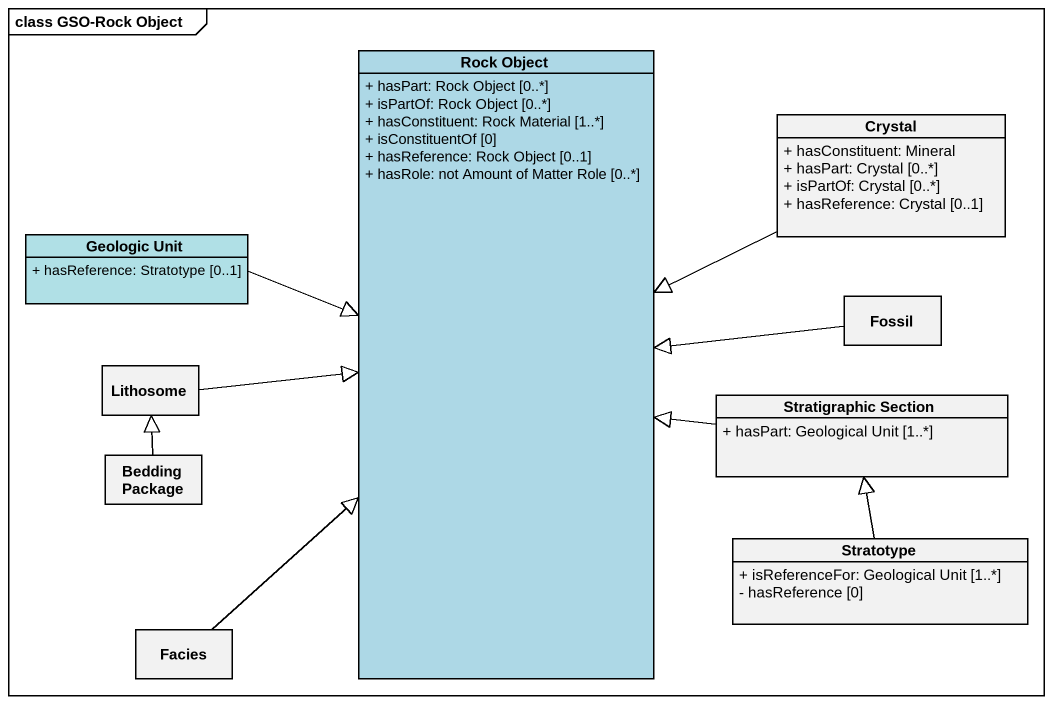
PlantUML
@startuml
mainframe class GSO-Rock Object
hide circle
hide empty members
skinparam classAttributeIconSize 0
class "Rock Object" as Rock_Object #ADD8E6 {
  + hasPart: Rock Object [0..*]
  + isPartOf: Rock Object [0..*]
  + hasConstituent: Rock Material [1..*]
  + isConstituentOf [0]
  + hasReference: Rock Object [0..1]
  + hasRole: not Amount of Matter Role [0..*]
}
class Crystal {
  + hasConstituent: Mineral
  + hasPart: Crystal [0..*]
  + isPartOf: Crystal [0..*]
  + hasReference: Crystal [0..1]
}
class "Geologic Unit" as Geologic_Unit #B0E0E6 {
  + hasReference: Stratotype [0..1]
}
class Fossil
class Lithosome
class "Stratigraphic Section" as Stratigraphic_Section {
  + hasPart: Geological Unit [1..*]
}
class "Bedding Package" as Bedding_Package
class Stratotype {
  + isReferenceFor: Geological Unit [1..*]
  - hasReference [0]
}
class Facies
Crystal -left-|> Rock_Object
Geologic_Unit -right-|> Rock_Object
Fossil -left-|> Rock_Object
Lithosome -right-|> Rock_Object
Stratigraphic_Section -left-|> Rock_Object
Bedding_Package -up-|> Lithosome
Stratotype -up-|> Stratigraphic_Section
Facies -up-|> Rock_Object
@enduml
